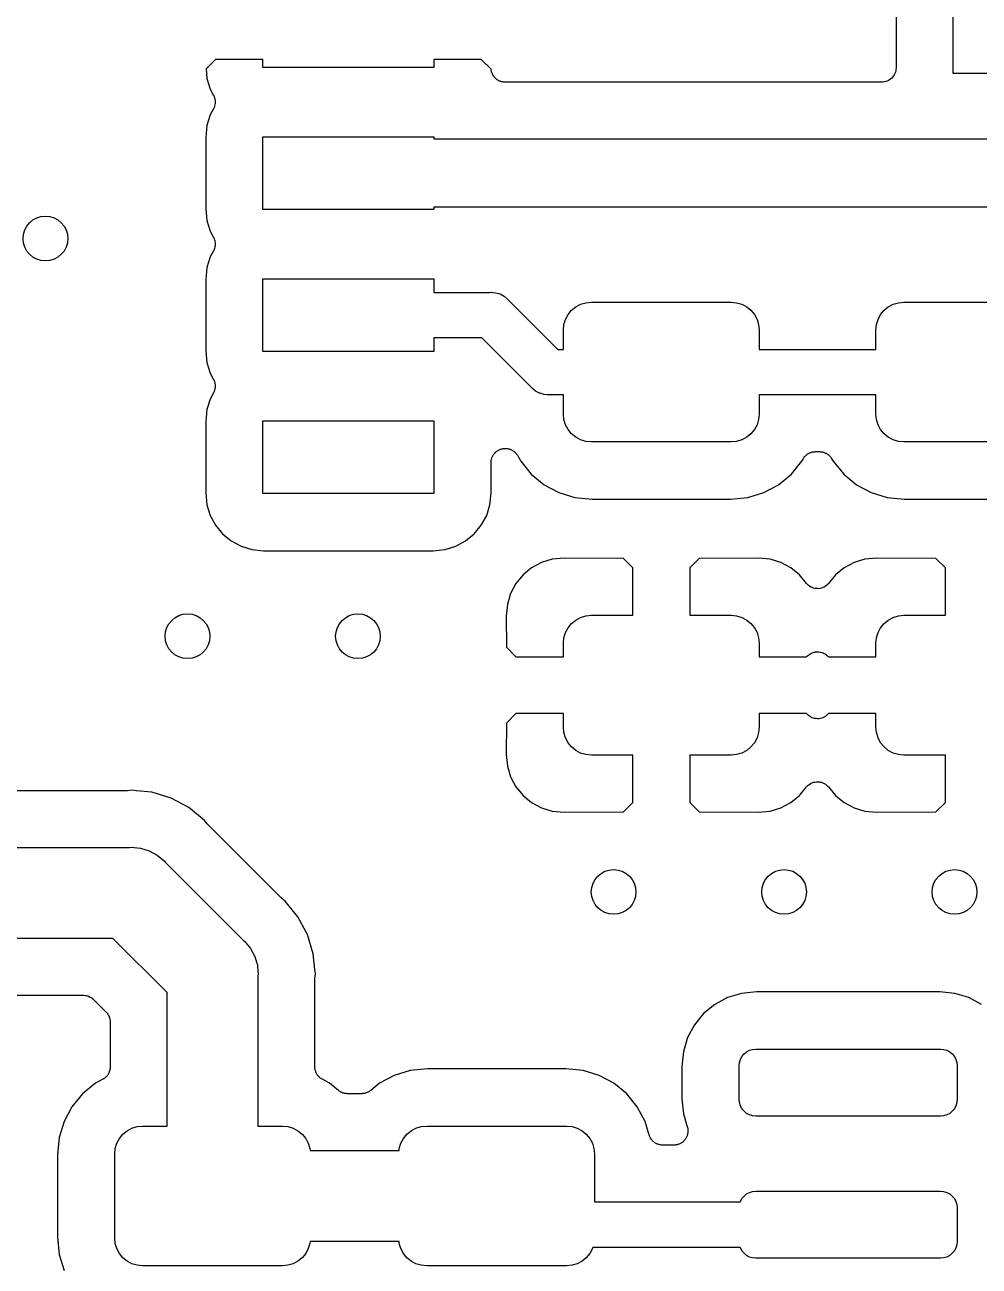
# Model space of a CAD drawing. Extents: x 105 to 193.4, y -145.7 to -72.2.
# Drawn here: x 179.96 to 188.49, y -130.38 to -119.28 of the extents above; entities that cross this region are included whole.
import ezdxf

# ---------------------------------------------------------------- set-up
doc = ezdxf.new("R2010")
doc.units = 0
doc.layers.add('BLACK', color=7, linetype='CONTINUOUS')

msp = doc.modelspace()

# ---------------------------------------------------------------- linework, layer by layer
at = {"layer": 'BLACK', "linetype": 'CONTINUOUS'}
for p, q in [((188.256, -119.714), (188.256, -118.914)), ((187.745, -119.202), (187.745, -119.663)), ((181.661, -119.587), (181.576, -119.672)), ((182.085, -119.587), (181.661, -119.587)), ((182.085, -119.658), (182.085, -119.587)), ((184.037, -119.587), (183.613, -119.587)), ((183.613, -119.587), (183.613, -119.658)), ((184.124, -119.675), (184.037, -119.587)), ((181.576, -119.672), (181.584, -119.758)), ((183.613, -119.658), (182.085, -119.658)), ((184.124, -119.676), (184.124, -119.675)), ((184.125, -119.681), (184.124, -119.676)), ((184.126, -119.687), (184.125, -119.681)), ((184.128, -119.693), (184.126, -119.687)), ((184.129, -119.7), (184.128, -119.693)), ((184.131, -119.705), (184.129, -119.7)), ((184.133, -119.711), (184.131, -119.705)), ((184.136, -119.717), (184.133, -119.711)), ((184.138, -119.723), (184.136, -119.717)), ((184.142, -119.728), (184.138, -119.723)), ((184.144, -119.733), (184.142, -119.728)), ((184.148, -119.738), (184.144, -119.733)), ((184.152, -119.743), (184.148, -119.738)), ((184.156, -119.748), (184.152, -119.743)), ((184.16, -119.752), (184.156, -119.748)), ((184.165, -119.756), (184.16, -119.752)), ((187.715, -119.744), (187.707, -119.753)), ((187.723, -119.735), (187.715, -119.744)), ((187.729, -119.724), (187.723, -119.734)), ((187.723, -119.734), (187.723, -119.735)), ((187.723, -119.735), (187.723, -119.735)), ((187.735, -119.713), (187.729, -119.724)), ((187.739, -119.701), (187.735, -119.712)), ((187.735, -119.712), (187.735, -119.713)), ((187.735, -119.713), (187.735, -119.713)), ((187.742, -119.69), (187.739, -119.701)), ((187.744, -119.677), (187.742, -119.689)), ((187.742, -119.689), (187.742, -119.689)), ((187.742, -119.689), (187.742, -119.69)), ((187.745, -119.665), (187.744, -119.677)), ((187.745, -119.663), (187.745, -119.664)), ((187.745, -119.664), (187.745, -119.664)), ((187.745, -119.664), (187.745, -119.664)), ((187.745, -119.664), (187.745, -119.665)), ((189.156, -119.714), (188.256, -119.714)), ((181.584, -119.758), (181.613, -119.853)), ((181.613, -119.853), (181.643, -119.908)), ((184.17, -119.761), (184.165, -119.756)), ((184.174, -119.764), (184.17, -119.761)), ((184.179, -119.768), (184.174, -119.764)), ((184.185, -119.771), (184.179, -119.768)), ((184.19, -119.775), (184.185, -119.771)), ((184.195, -119.777), (184.19, -119.775)), ((184.201, -119.78), (184.195, -119.777)), ((184.207, -119.782), (184.201, -119.78)), ((184.213, -119.785), (184.207, -119.782)), ((184.219, -119.786), (184.213, -119.785)), ((184.224, -119.787), (184.219, -119.786)), ((184.231, -119.788), (184.224, -119.787)), ((184.237, -119.789), (184.231, -119.788)), ((184.243, -119.79), (184.237, -119.789)), ((184.249, -119.79), (184.243, -119.79)), ((184.251, -119.79), (184.249, -119.79)), ((187.618, -119.79), (184.251, -119.79)), ((187.63, -119.789), (187.618, -119.79)), ((187.642, -119.788), (187.63, -119.789)), ((187.643, -119.788), (187.642, -119.788)), ((187.642, -119.788), (187.642, -119.788)), ((187.654, -119.784), (187.643, -119.788)), ((187.666, -119.781), (187.654, -119.784)), ((187.677, -119.775), (187.666, -119.781)), ((187.666, -119.781), (187.666, -119.781)), ((187.666, -119.781), (187.666, -119.781)), ((187.687, -119.769), (187.677, -119.775)), ((187.688, -119.769), (187.687, -119.769)), ((187.698, -119.761), (187.688, -119.769)), ((187.688, -119.769), (187.688, -119.769)), ((187.707, -119.754), (187.698, -119.761)), ((187.707, -119.753), (187.707, -119.754)), ((187.707, -119.754), (187.707, -119.754)), ((181.643, -119.908), (181.643, -119.909)), ((181.643, -119.909), (181.643, -119.909)), ((181.643, -119.909), (181.643, -119.909)), ((181.643, -119.909), (181.644, -119.91)), ((181.644, -119.91), (181.648, -119.921)), ((181.648, -119.921), (181.652, -119.932)), ((181.652, -119.932), (181.652, -119.932)), ((181.652, -119.932), (181.653, -119.933)), ((181.653, -119.933), (181.655, -119.944)), ((181.655, -119.944), (181.657, -119.956)), ((181.657, -119.956), (181.657, -119.956)), ((181.657, -119.956), (181.657, -119.957)), ((181.657, -119.957), (181.657, -119.969)), ((181.657, -119.969), (181.657, -119.981)), ((181.613, -120.083), (181.584, -120.178)), ((181.643, -120.028), (181.613, -120.083)), ((181.647, -120.017), (181.643, -120.028)), ((181.652, -120.006), (181.647, -120.017)), ((181.654, -119.993), (181.652, -120.005)), ((181.652, -120.005), (181.652, -120.006)), ((181.652, -120.006), (181.652, -120.006)), ((181.657, -119.982), (181.654, -119.993)), ((181.657, -119.981), (181.657, -119.981)), ((181.657, -119.981), (181.657, -119.982)), ((181.584, -120.178), (181.574, -120.284)), ((181.574, -120.284), (181.574, -120.922)), ((182.085, -120.928), (182.085, -120.278)), ((182.085, -120.278), (183.613, -120.278)), ((183.613, -120.278), (183.613, -120.298)), ((183.613, -120.298), (189.489, -120.298)), ((181.574, -120.922), (181.584, -121.028)), ((183.613, -120.928), (182.085, -120.928)), ((189.6, -120.908), (183.613, -120.908)), ((183.613, -120.908), (183.613, -120.928)), ((181.584, -121.028), (181.613, -121.123)), ((181.613, -121.123), (181.643, -121.178)), ((181.643, -121.178), (181.643, -121.179)), ((181.643, -121.179), (181.643, -121.179)), ((181.643, -121.179), (181.643, -121.179)), ((181.643, -121.179), (181.644, -121.18)), ((181.644, -121.18), (181.648, -121.191)), ((181.648, -121.191), (181.652, -121.202)), ((181.643, -121.298), (181.613, -121.353)), ((181.647, -121.287), (181.643, -121.298)), ((181.652, -121.276), (181.647, -121.287)), ((181.652, -121.202), (181.652, -121.202)), ((181.652, -121.202), (181.653, -121.203)), ((181.654, -121.263), (181.652, -121.275)), ((181.652, -121.275), (181.652, -121.276)), ((181.652, -121.276), (181.652, -121.276)), ((181.653, -121.203), (181.655, -121.214)), ((181.657, -121.252), (181.654, -121.263)), ((181.655, -121.214), (181.657, -121.226)), ((181.657, -121.226), (181.657, -121.226)), ((181.657, -121.226), (181.657, -121.227)), ((181.657, -121.227), (181.657, -121.239)), ((181.657, -121.239), (181.657, -121.251)), ((181.657, -121.251), (181.657, -121.251)), ((181.657, -121.251), (181.657, -121.252)), ((181.613, -121.353), (181.584, -121.448)), ((181.584, -121.448), (181.574, -121.554)), ((181.574, -121.554), (181.574, -122.192)), ((182.085, -122.198), (182.085, -121.548)), ((182.085, -121.548), (183.613, -121.548)), ((183.613, -121.548), (183.613, -121.67)), ((183.613, -121.67), (184.117, -121.67)), ((184.117, -121.67), (184.127, -121.669)), ((184.127, -121.669), (184.137, -121.67)), ((184.137, -121.67), (184.137, -121.67)), ((184.137, -121.67), (184.167, -121.673)), ((184.167, -121.673), (184.205, -121.684)), ((184.205, -121.684), (184.24, -121.703)), ((184.24, -121.703), (184.271, -121.729)), ((184.271, -121.729), (184.278, -121.736)), ((184.278, -121.736), (184.72, -122.179)), ((184.813, -121.868), (184.844, -121.83)), ((184.844, -121.83), (184.882, -121.799)), ((184.882, -121.799), (184.925, -121.776)), ((184.925, -121.776), (184.972, -121.762)), ((184.972, -121.762), (185.021, -121.757)), ((185.021, -121.757), (186.271, -121.757)), ((186.271, -121.757), (186.32, -121.762)), ((186.32, -121.762), (186.367, -121.776)), ((186.367, -121.776), (186.41, -121.799)), ((186.41, -121.799), (186.448, -121.83)), ((186.448, -121.83), (186.479, -121.868)), ((187.607, -121.868), (187.638, -121.83)), ((187.638, -121.83), (187.676, -121.799)), ((187.676, -121.799), (187.719, -121.776)), ((187.719, -121.776), (187.766, -121.762)), ((187.766, -121.762), (187.815, -121.757)), ((187.815, -121.757), (189.065, -121.757)), ((184.771, -122.007), (184.776, -121.958)), ((184.776, -121.958), (184.79, -121.911)), ((184.79, -121.911), (184.813, -121.868)), ((186.479, -121.868), (186.502, -121.911)), ((186.502, -121.911), (186.516, -121.958)), ((186.516, -121.958), (186.521, -122.007)), ((187.565, -122.007), (187.57, -121.958)), ((187.57, -121.958), (187.584, -121.911)), ((187.584, -121.911), (187.607, -121.868)), ((184.043, -122.076), (183.613, -122.076)), ((183.613, -122.076), (183.613, -122.198)), ((184.485, -122.519), (184.043, -122.076)), ((184.771, -122.179), (184.771, -122.007)), ((186.521, -122.007), (186.521, -122.179)), ((187.565, -122.179), (187.565, -122.007)), ((181.574, -122.192), (181.584, -122.298)), ((184.72, -122.179), (184.771, -122.179)), ((186.521, -122.179), (187.565, -122.179)), ((181.584, -122.298), (181.613, -122.393)), ((183.613, -122.198), (182.085, -122.198)), ((181.613, -122.393), (181.643, -122.448)), ((181.643, -122.448), (181.643, -122.449)), ((181.643, -122.449), (181.643, -122.449)), ((181.643, -122.449), (181.643, -122.449)), ((181.643, -122.449), (181.644, -122.45)), ((181.644, -122.45), (181.648, -122.461)), ((181.648, -122.461), (181.652, -122.472)), ((181.652, -122.472), (181.652, -122.472)), ((181.652, -122.472), (181.653, -122.473)), ((181.653, -122.473), (181.655, -122.484)), ((181.657, -122.522), (181.654, -122.533)), ((181.655, -122.484), (181.657, -122.496)), ((181.657, -122.496), (181.657, -122.496)), ((181.657, -122.496), (181.657, -122.497)), ((181.657, -122.497), (181.657, -122.509)), ((181.657, -122.509), (181.657, -122.521)), ((181.657, -122.521), (181.657, -122.521)), ((181.657, -122.521), (181.657, -122.522)), ((184.492, -122.526), (184.485, -122.519)), ((184.499, -122.533), (184.492, -122.526)), ((181.613, -122.623), (181.584, -122.718)), ((181.643, -122.568), (181.613, -122.623)), ((181.647, -122.557), (181.643, -122.568)), ((181.652, -122.546), (181.647, -122.557)), ((181.654, -122.533), (181.652, -122.545)), ((181.652, -122.545), (181.652, -122.546)), ((181.652, -122.546), (181.652, -122.546)), ((184.523, -122.552), (184.499, -122.533)), ((184.558, -122.571), (184.523, -122.552)), ((184.563, -122.572), (184.558, -122.571)), ((184.596, -122.582), (184.563, -122.572)), ((184.626, -122.585), (184.596, -122.582)), ((184.636, -122.586), (184.626, -122.585)), ((184.626, -122.585), (184.626, -122.585)), ((184.646, -122.585), (184.636, -122.586)), ((184.771, -122.585), (184.646, -122.585)), ((184.771, -122.757), (184.771, -122.585)), ((187.565, -122.585), (186.521, -122.585)), ((186.521, -122.585), (186.521, -122.757)), ((187.565, -122.757), (187.565, -122.585)), ((181.584, -122.718), (181.574, -122.824)), ((181.574, -122.824), (181.574, -123.462)), ((182.085, -123.468), (182.085, -122.818)), ((182.085, -122.818), (183.613, -122.818)), ((183.613, -122.818), (183.613, -123.468)), ((184.776, -122.806), (184.771, -122.757)), ((184.79, -122.853), (184.776, -122.806)), ((184.813, -122.896), (184.79, -122.853)), ((186.502, -122.853), (186.479, -122.896)), ((186.516, -122.806), (186.502, -122.853)), ((186.521, -122.757), (186.516, -122.806)), ((187.57, -122.806), (187.565, -122.757)), ((187.584, -122.853), (187.57, -122.806)), ((187.607, -122.896), (187.584, -122.853)), ((184.844, -122.934), (184.813, -122.896)), ((184.882, -122.965), (184.844, -122.934)), ((184.925, -122.988), (184.882, -122.965)), ((186.41, -122.965), (186.367, -122.988)), ((186.448, -122.934), (186.41, -122.965)), ((186.479, -122.896), (186.448, -122.934)), ((187.638, -122.934), (187.607, -122.896)), ((187.676, -122.965), (187.638, -122.934)), ((187.719, -122.988), (187.676, -122.965)), ((184.182, -123.085), (184.187, -123.082)), ((184.187, -123.082), (184.192, -123.079)), ((184.192, -123.079), (184.198, -123.077)), ((184.198, -123.077), (184.203, -123.074)), ((184.203, -123.074), (184.209, -123.072)), ((184.209, -123.072), (184.215, -123.07)), ((184.215, -123.07), (184.221, -123.068)), ((184.221, -123.068), (184.227, -123.067)), ((184.227, -123.067), (184.233, -123.066)), ((184.233, -123.066), (184.239, -123.065)), ((184.239, -123.065), (184.246, -123.065)), ((184.246, -123.065), (184.252, -123.064)), ((184.252, -123.064), (184.258, -123.065)), ((184.258, -123.065), (184.264, -123.065)), ((184.264, -123.065), (184.27, -123.066)), ((184.27, -123.066), (184.277, -123.067)), ((184.277, -123.067), (184.282, -123.069)), ((184.282, -123.069), (184.288, -123.07)), ((184.288, -123.07), (184.294, -123.072)), ((184.294, -123.072), (184.3, -123.074)), ((184.3, -123.074), (184.306, -123.077)), ((184.306, -123.077), (184.311, -123.08)), ((184.311, -123.08), (184.317, -123.083)), ((184.972, -123.002), (184.925, -122.988)), ((185.021, -123.007), (184.972, -123.002)), ((186.271, -123.007), (185.021, -123.007)), ((186.32, -123.002), (186.271, -123.007)), ((186.367, -122.988), (186.32, -123.002)), ((187.766, -123.002), (187.719, -122.988)), ((187.815, -123.007), (187.766, -123.002)), ((189.065, -123.007), (187.815, -123.007)), ((184.124, -123.19), (184.125, -123.184)), ((184.124, -123.191), (184.124, -123.19)), ((184.124, -123.462), (184.124, -123.191)), ((184.125, -123.178), (184.126, -123.171)), ((184.125, -123.184), (184.125, -123.178)), ((184.126, -123.171), (184.127, -123.165)), ((184.127, -123.165), (184.129, -123.159)), ((184.129, -123.159), (184.13, -123.153)), ((184.13, -123.153), (184.132, -123.147)), ((184.132, -123.147), (184.134, -123.141)), ((184.134, -123.141), (184.137, -123.136)), ((184.137, -123.136), (184.14, -123.13)), ((184.14, -123.13), (184.143, -123.125)), ((184.143, -123.125), (184.146, -123.12)), ((184.146, -123.12), (184.15, -123.115)), ((184.15, -123.115), (184.154, -123.11)), ((184.154, -123.11), (184.158, -123.106)), ((184.158, -123.106), (184.162, -123.101)), ((184.162, -123.101), (184.167, -123.097)), ((184.167, -123.097), (184.171, -123.093)), ((184.171, -123.093), (184.177, -123.089)), ((184.177, -123.089), (184.182, -123.085)), ((184.317, -123.083), (184.322, -123.086)), ((184.322, -123.086), (184.327, -123.09)), ((184.327, -123.09), (184.332, -123.093)), ((184.332, -123.093), (184.336, -123.098)), ((184.336, -123.098), (184.341, -123.102)), ((184.341, -123.102), (184.345, -123.107)), ((184.345, -123.107), (184.349, -123.111)), ((184.349, -123.111), (184.353, -123.116)), ((184.353, -123.116), (184.357, -123.121)), ((184.357, -123.121), (184.36, -123.126)), ((184.36, -123.126), (184.363, -123.132)), ((184.363, -123.132), (184.389, -123.179)), ((184.389, -123.179), (184.483, -123.295)), ((186.809, -123.295), (186.903, -123.179)), ((186.903, -123.179), (186.914, -123.16)), ((186.914, -123.159), (186.918, -123.154)), ((186.914, -123.16), (186.914, -123.159)), ((186.918, -123.154), (186.92, -123.149)), ((186.92, -123.149), (186.925, -123.144)), ((186.925, -123.144), (186.928, -123.138)), ((186.928, -123.138), (186.932, -123.134)), ((186.932, -123.134), (186.936, -123.13)), ((186.936, -123.13), (186.941, -123.126)), ((186.941, -123.126), (186.946, -123.121)), ((186.946, -123.121), (186.951, -123.118)), ((186.951, -123.118), (186.955, -123.114)), ((186.955, -123.114), (186.961, -123.111)), ((186.961, -123.111), (186.967, -123.108)), ((186.967, -123.108), (186.972, -123.105)), ((186.972, -123.105), (186.977, -123.103)), ((186.977, -123.103), (186.984, -123.101)), ((186.984, -123.101), (186.99, -123.098)), ((186.99, -123.098), (186.995, -123.097)), ((186.995, -123.097), (187.001, -123.096)), ((187.001, -123.096), (187.008, -123.095)), ((187.008, -123.095), (187.014, -123.094)), ((187.014, -123.094), (187.02, -123.094)), ((187.02, -123.094), (187.026, -123.093)), ((187.026, -123.093), (187.06, -123.093)), ((187.06, -123.093), (187.062, -123.093)), ((187.062, -123.093), (187.068, -123.094)), ((187.068, -123.094), (187.073, -123.094)), ((187.073, -123.094), (187.08, -123.095)), ((187.08, -123.095), (187.087, -123.096)), ((187.087, -123.096), (187.092, -123.098)), ((187.092, -123.098), (187.098, -123.099)), ((187.098, -123.099), (187.104, -123.101)), ((187.104, -123.101), (187.11, -123.103)), ((187.11, -123.103), (187.115, -123.106)), ((187.115, -123.106), (187.121, -123.108)), ((187.121, -123.108), (187.126, -123.112)), ((187.126, -123.112), (187.132, -123.115)), ((187.132, -123.115), (187.137, -123.119)), ((187.137, -123.119), (187.141, -123.122)), ((187.141, -123.122), (187.146, -123.127)), ((187.146, -123.127), (187.151, -123.131)), ((187.151, -123.131), (187.155, -123.136)), ((187.155, -123.136), (187.159, -123.14)), ((187.159, -123.14), (187.162, -123.145)), ((187.162, -123.145), (187.167, -123.151)), ((187.167, -123.151), (187.169, -123.156)), ((187.169, -123.156), (187.172, -123.16)), ((187.172, -123.16), (187.183, -123.179)), ((187.183, -123.179), (187.277, -123.295)), ((184.483, -123.295), (184.599, -123.389)), ((186.693, -123.389), (186.809, -123.295)), ((187.277, -123.295), (187.393, -123.389)), ((184.599, -123.389), (184.73, -123.46)), ((186.562, -123.46), (186.693, -123.389)), ((187.393, -123.389), (187.524, -123.46)), ((181.574, -123.462), (181.584, -123.568)), ((183.613, -123.468), (182.085, -123.468)), ((184.114, -123.568), (184.124, -123.462)), ((184.73, -123.46), (184.873, -123.503)), ((184.873, -123.503), (185.027, -123.518)), ((185.027, -123.518), (186.265, -123.518)), ((186.265, -123.518), (186.419, -123.503)), ((186.419, -123.503), (186.562, -123.46)), ((187.524, -123.46), (187.667, -123.503)), ((187.667, -123.503), (187.821, -123.518)), ((187.821, -123.518), (189.059, -123.518)), ((181.584, -123.568), (181.613, -123.663)), ((184.085, -123.663), (184.114, -123.568)), ((181.613, -123.663), (181.661, -123.752)), ((184.037, -123.752), (184.085, -123.663)), ((181.661, -123.752), (181.724, -123.829)), ((181.724, -123.829), (181.801, -123.892)), ((183.897, -123.892), (183.974, -123.829)), ((183.974, -123.829), (184.037, -123.752)), ((181.801, -123.892), (181.89, -123.94)), ((181.89, -123.94), (181.985, -123.969)), ((181.985, -123.969), (182.091, -123.979)), ((183.607, -123.979), (183.713, -123.969)), ((183.713, -123.969), (183.808, -123.94)), ((183.808, -123.94), (183.897, -123.892)), ((182.091, -123.979), (183.607, -123.979)), ((184.671, -124.056), (184.576, -124.085)), ((184.777, -124.046), (184.671, -124.056)), ((185.307, -124.049), (184.777, -124.046)), ((185.392, -124.133), (185.307, -124.049)), ((185.985, -124.049), (185.9, -124.133)), ((186.515, -124.046), (185.985, -124.049)), ((186.621, -124.056), (186.515, -124.046)), ((186.716, -124.085), (186.621, -124.056)), ((187.465, -124.056), (187.37, -124.085)), ((187.571, -124.046), (187.465, -124.056)), ((188.101, -124.049), (187.571, -124.046)), ((188.186, -124.133), (188.101, -124.049)), ((184.487, -124.133), (184.41, -124.196)), ((184.576, -124.085), (184.487, -124.133)), ((185.392, -124.557), (185.392, -124.133)), ((185.9, -124.133), (185.9, -124.557)), ((186.805, -124.133), (186.716, -124.085)), ((186.882, -124.196), (186.805, -124.133)), ((187.281, -124.133), (187.204, -124.196)), ((187.37, -124.085), (187.281, -124.133)), ((188.186, -124.557), (188.186, -124.133)), ((184.347, -124.273), (184.299, -124.362)), ((184.41, -124.196), (184.347, -124.273)), ((186.945, -124.273), (186.882, -124.196)), ((186.953, -124.281), (186.945, -124.273)), ((186.962, -124.29), (186.953, -124.281)), ((186.972, -124.297), (186.962, -124.29)), ((186.962, -124.29), (186.962, -124.29)), ((186.962, -124.29), (186.962, -124.29)), ((186.982, -124.304), (186.972, -124.297)), ((187.112, -124.298), (187.102, -124.304)), ((187.122, -124.291), (187.112, -124.298)), ((187.123, -124.291), (187.122, -124.291)), ((187.131, -124.282), (187.123, -124.291)), ((187.123, -124.291), (187.123, -124.291)), ((187.14, -124.274), (187.131, -124.282)), ((187.141, -124.273), (187.14, -124.274)), ((187.204, -124.196), (187.141, -124.273)), ((187.141, -124.273), (187.141, -124.273)), ((187.141, -124.273), (187.141, -124.273)), ((187.141, -124.273), (187.141, -124.273)), ((184.299, -124.362), (184.27, -124.457)), ((186.983, -124.304), (186.982, -124.304)), ((186.994, -124.309), (186.983, -124.304)), ((186.983, -124.304), (186.983, -124.304)), ((187.005, -124.313), (186.994, -124.309)), ((187.006, -124.314), (187.005, -124.313)), ((187.005, -124.313), (187.005, -124.313)), ((187.018, -124.316), (187.006, -124.314)), ((187.029, -124.318), (187.018, -124.316)), ((187.03, -124.318), (187.029, -124.318)), ((187.042, -124.318), (187.03, -124.318)), ((187.03, -124.318), (187.03, -124.318)), ((187.054, -124.319), (187.042, -124.318)), ((187.055, -124.319), (187.054, -124.319)), ((187.067, -124.316), (187.055, -124.319)), ((187.055, -124.319), (187.055, -124.319)), ((187.078, -124.314), (187.067, -124.316)), ((187.079, -124.314), (187.078, -124.314)), ((187.09, -124.309), (187.079, -124.314)), ((187.079, -124.314), (187.079, -124.314)), ((187.101, -124.305), (187.09, -124.309)), ((187.102, -124.305), (187.101, -124.305)), ((187.102, -124.304), (187.102, -124.305)), ((184.27, -124.457), (184.26, -124.563)), ((184.26, -124.563), (184.263, -124.843)), ((184.813, -124.668), (184.844, -124.63)), ((184.844, -124.63), (184.882, -124.599)), ((184.882, -124.599), (184.925, -124.576)), ((184.925, -124.576), (184.972, -124.562)), ((184.972, -124.562), (185.021, -124.557)), ((185.021, -124.557), (185.392, -124.557)), ((185.9, -124.557), (186.271, -124.557)), ((186.271, -124.557), (186.32, -124.562)), ((186.32, -124.562), (186.367, -124.576)), ((186.367, -124.576), (186.41, -124.599)), ((186.41, -124.599), (186.448, -124.63)), ((186.448, -124.63), (186.479, -124.668)), ((187.607, -124.668), (187.638, -124.63)), ((187.638, -124.63), (187.676, -124.599)), ((187.676, -124.599), (187.719, -124.576)), ((187.719, -124.576), (187.766, -124.562)), ((187.766, -124.562), (187.815, -124.557)), ((187.815, -124.557), (188.186, -124.557)), ((184.776, -124.758), (184.79, -124.711)), ((184.79, -124.711), (184.813, -124.668)), ((186.479, -124.668), (186.502, -124.711)), ((186.502, -124.711), (186.516, -124.758)), ((187.57, -124.758), (187.584, -124.711)), ((187.584, -124.711), (187.607, -124.668)), ((184.263, -124.843), (184.347, -124.928)), ((184.771, -124.807), (184.776, -124.758)), ((184.771, -124.928), (184.771, -124.807)), ((186.516, -124.758), (186.521, -124.807)), ((186.521, -124.807), (186.521, -124.928)), ((187.565, -124.807), (187.57, -124.758)), ((187.565, -124.928), (187.565, -124.807)), ((184.347, -124.928), (184.771, -124.928)), ((186.521, -124.928), (186.945, -124.928)), ((186.945, -124.928), (186.953, -124.919)), ((186.953, -124.919), (186.954, -124.919)), ((186.954, -124.918), (186.964, -124.911)), ((186.954, -124.919), (186.954, -124.918)), ((186.954, -124.919), (186.954, -124.919)), ((186.954, -124.919), (186.954, -124.919)), ((186.964, -124.911), (186.973, -124.903)), ((186.973, -124.903), (186.973, -124.903)), ((186.973, -124.903), (186.974, -124.903)), ((186.974, -124.903), (186.984, -124.897)), ((186.984, -124.897), (186.995, -124.892)), ((186.995, -124.892), (186.996, -124.891)), ((186.995, -124.892), (186.995, -124.892)), ((186.996, -124.891), (187.007, -124.888)), ((187.007, -124.888), (187.019, -124.885)), ((187.019, -124.885), (187.02, -124.884)), ((187.019, -124.885), (187.019, -124.885)), ((187.02, -124.884), (187.032, -124.883)), ((187.032, -124.883), (187.043, -124.882)), ((187.043, -124.882), (187.044, -124.882)), ((187.044, -124.882), (187.044, -124.882)), ((187.044, -124.882), (187.056, -124.884)), ((187.056, -124.884), (187.068, -124.885)), ((187.068, -124.885), (187.069, -124.885)), ((187.069, -124.885), (187.069, -124.885)), ((187.069, -124.885), (187.08, -124.889)), ((187.08, -124.889), (187.092, -124.892)), ((187.092, -124.892), (187.092, -124.892)), ((187.092, -124.892), (187.093, -124.892)), ((187.093, -124.892), (187.103, -124.898)), ((187.103, -124.898), (187.114, -124.904)), ((187.114, -124.904), (187.114, -124.904)), ((187.114, -124.904), (187.114, -124.904)), ((187.114, -124.904), (187.123, -124.912)), ((187.123, -124.912), (187.133, -124.919)), ((187.133, -124.919), (187.141, -124.928)), ((187.141, -124.928), (187.565, -124.928)), ((184.263, -125.521), (184.26, -125.801)), ((184.347, -125.436), (184.263, -125.521)), ((184.771, -125.436), (184.347, -125.436)), ((184.771, -125.557), (184.771, -125.436)), ((186.945, -125.436), (186.521, -125.436)), ((186.521, -125.436), (186.521, -125.557)), ((186.953, -125.445), (186.945, -125.436)), ((186.962, -125.452), (186.953, -125.445)), ((186.972, -125.46), (186.962, -125.452)), ((186.983, -125.466), (186.972, -125.46)), ((186.972, -125.46), (186.972, -125.46)), ((186.972, -125.46), (186.972, -125.46)), ((186.993, -125.472), (186.983, -125.466)), ((186.994, -125.472), (186.993, -125.472)), ((187.006, -125.475), (186.994, -125.472)), ((186.994, -125.472), (186.994, -125.472)), ((187.017, -125.479), (187.006, -125.475)), ((187.018, -125.479), (187.017, -125.479)), ((187.017, -125.479), (187.017, -125.479)), ((187.03, -125.48), (187.018, -125.479)), ((187.042, -125.482), (187.03, -125.48)), ((187.043, -125.482), (187.042, -125.482)), ((187.042, -125.482), (187.042, -125.482)), ((187.054, -125.481), (187.043, -125.482)), ((187.066, -125.48), (187.054, -125.481)), ((187.067, -125.479), (187.066, -125.48)), ((187.079, -125.476), (187.067, -125.479)), ((187.067, -125.479), (187.067, -125.479)), ((187.09, -125.473), (187.079, -125.476)), ((187.091, -125.472), (187.09, -125.473)), ((187.102, -125.467), (187.091, -125.472)), ((187.091, -125.472), (187.091, -125.472)), ((187.112, -125.461), (187.102, -125.467)), ((187.113, -125.461), (187.112, -125.461)), ((187.122, -125.453), (187.113, -125.461)), ((187.113, -125.461), (187.113, -125.461)), ((187.132, -125.446), (187.122, -125.453)), ((187.133, -125.445), (187.132, -125.445)), ((187.132, -125.445), (187.132, -125.445)), ((187.132, -125.445), (187.132, -125.445)), ((187.132, -125.445), (187.132, -125.446)), ((187.141, -125.436), (187.133, -125.445)), ((187.565, -125.436), (187.141, -125.436)), ((187.565, -125.557), (187.565, -125.436)), ((184.776, -125.606), (184.771, -125.557)), ((184.79, -125.653), (184.776, -125.606)), ((186.516, -125.606), (186.502, -125.653)), ((186.521, -125.557), (186.516, -125.606)), ((187.57, -125.606), (187.565, -125.557)), ((187.584, -125.653), (187.57, -125.606)), ((184.813, -125.696), (184.79, -125.653)), ((184.844, -125.734), (184.813, -125.696)), ((184.882, -125.765), (184.844, -125.734)), ((186.448, -125.734), (186.41, -125.765)), ((186.479, -125.696), (186.448, -125.734)), ((186.502, -125.653), (186.479, -125.696)), ((187.607, -125.696), (187.584, -125.653)), ((187.638, -125.734), (187.607, -125.696)), ((187.676, -125.765), (187.638, -125.734)), ((184.26, -125.801), (184.27, -125.907)), ((184.925, -125.788), (184.882, -125.765)), ((184.972, -125.802), (184.925, -125.788)), ((185.021, -125.807), (184.972, -125.802)), ((185.392, -125.807), (185.021, -125.807)), ((185.392, -126.231), (185.392, -125.807)), ((186.271, -125.807), (185.9, -125.807)), ((185.9, -125.807), (185.9, -126.231)), ((186.32, -125.802), (186.271, -125.807)), ((186.367, -125.788), (186.32, -125.802)), ((186.41, -125.765), (186.367, -125.788)), ((187.719, -125.788), (187.676, -125.765)), ((187.766, -125.802), (187.719, -125.788)), ((187.815, -125.807), (187.766, -125.802)), ((188.186, -125.807), (187.815, -125.807)), ((188.186, -126.231), (188.186, -125.807)), ((184.27, -125.907), (184.299, -126.002)), ((184.299, -126.002), (184.347, -126.091)), ((186.955, -126.082), (186.963, -126.073)), ((186.963, -126.073), (186.963, -126.073)), ((186.963, -126.073), (186.964, -126.073)), ((186.964, -126.073), (186.974, -126.066)), ((186.974, -126.066), (186.984, -126.06)), ((186.984, -126.06), (186.984, -126.059)), ((186.984, -126.059), (186.985, -126.059)), ((186.985, -126.059), (186.996, -126.055)), ((186.996, -126.055), (187.007, -126.05)), ((187.007, -126.05), (187.007, -126.05)), ((187.007, -126.05), (187.008, -126.05)), ((187.008, -126.05), (187.019, -126.048)), ((187.019, -126.048), (187.031, -126.045)), ((187.031, -126.045), (187.031, -126.045)), ((187.031, -126.045), (187.032, -126.045)), ((187.032, -126.045), (187.044, -126.046)), ((187.044, -126.046), (187.056, -126.046)), ((187.056, -126.046), (187.056, -126.046)), ((187.056, -126.046), (187.057, -126.046)), ((187.057, -126.046), (187.068, -126.048)), ((187.068, -126.048), (187.08, -126.05)), ((187.08, -126.05), (187.081, -126.051)), ((187.081, -126.051), (187.081, -126.051)), ((187.081, -126.051), (187.092, -126.055)), ((187.092, -126.055), (187.103, -126.06)), ((187.103, -126.06), (187.103, -126.06)), ((187.103, -126.06), (187.104, -126.06)), ((187.104, -126.06), (187.114, -126.067)), ((187.114, -126.067), (187.124, -126.074)), ((187.124, -126.074), (187.124, -126.074)), ((187.124, -126.074), (187.124, -126.074)), ((187.124, -126.074), (187.133, -126.083)), ((180.86, -126.125), (176.268, -126.125)), ((180.866, -126.125), (180.86, -126.125)), ((180.871, -126.125), (180.866, -126.125)), ((180.873, -126.125), (180.871, -126.125)), ((180.912, -126.121), (180.873, -126.125)), ((180.95, -126.125), (180.912, -126.121)), ((181.091, -126.138), (180.95, -126.125)), ((180.95, -126.125), (180.95, -126.125)), ((181.263, -126.191), (181.091, -126.138)), ((184.347, -126.091), (184.41, -126.168)), ((184.41, -126.168), (184.487, -126.231)), ((186.805, -126.231), (186.882, -126.168)), ((186.882, -126.168), (186.945, -126.091)), ((186.945, -126.091), (186.946, -126.09)), ((186.945, -126.091), (186.945, -126.091)), ((186.945, -126.091), (186.945, -126.091)), ((186.945, -126.091), (186.945, -126.091)), ((186.946, -126.09), (186.955, -126.082)), ((187.133, -126.083), (187.141, -126.091)), ((187.141, -126.091), (187.204, -126.168)), ((187.204, -126.168), (187.281, -126.231)), ((181.422, -126.276), (181.263, -126.191)), ((181.561, -126.39), (181.422, -126.276)), ((184.487, -126.231), (184.576, -126.279)), ((184.576, -126.279), (184.671, -126.308)), ((185.307, -126.315), (185.392, -126.231)), ((185.9, -126.231), (185.985, -126.315)), ((186.621, -126.308), (186.716, -126.279)), ((186.716, -126.279), (186.805, -126.231)), ((187.281, -126.231), (187.37, -126.279)), ((187.37, -126.279), (187.465, -126.308)), ((188.101, -126.315), (188.186, -126.231)), ((181.586, -126.42), (181.561, -126.39)), ((184.671, -126.308), (184.777, -126.318)), ((184.777, -126.318), (185.307, -126.315)), ((185.985, -126.315), (186.515, -126.318)), ((186.515, -126.318), (186.621, -126.308)), ((187.465, -126.308), (187.571, -126.318)), ((187.571, -126.318), (188.101, -126.315)), ((181.59, -126.424), (181.586, -126.42)), ((181.593, -126.428), (181.59, -126.424)), ((181.594, -126.429), (181.593, -126.428)), ((182.244, -127.079), (181.594, -126.429)), ((175.914, -126.633), (180.892, -126.633)), ((180.892, -126.633), (180.912, -126.631)), ((180.912, -126.631), (180.932, -126.633)), ((180.932, -126.633), (180.932, -126.633)), ((180.932, -126.633), (180.991, -126.639)), ((180.991, -126.639), (181.068, -126.662)), ((181.068, -126.662), (181.138, -126.7)), ((181.138, -126.7), (181.2, -126.751)), ((181.2, -126.751), (181.213, -126.766)), ((181.213, -126.766), (181.907, -127.461)), ((182.249, -127.083), (182.244, -127.079)), ((182.252, -127.086), (182.249, -127.083)), ((182.254, -127.088), (182.252, -127.086)), ((182.284, -127.112), (182.254, -127.088)), ((182.308, -127.142), (182.284, -127.112)), ((182.398, -127.252), (182.308, -127.142)), ((182.308, -127.142), (182.308, -127.142)), ((182.472, -127.391), (182.398, -127.252)), ((182.483, -127.41), (182.472, -127.391)), ((182.535, -127.583), (182.483, -127.41)), ((180.743, -127.446), (175.852, -127.446)), ((181.228, -127.93), (180.743, -127.446)), ((181.907, -127.461), (181.923, -127.473)), ((181.923, -127.473), (181.974, -127.535)), ((181.974, -127.535), (182.011, -127.606)), ((182.011, -127.606), (182.027, -127.658)), ((182.549, -127.723), (182.535, -127.583)), ((182.027, -127.658), (182.035, -127.682)), ((182.035, -127.682), (182.035, -127.688)), ((182.035, -127.688), (182.04, -127.742)), ((182.04, -127.742), (182.04, -127.742)), ((182.04, -127.742), (182.042, -127.762)), ((182.553, -127.762), (182.549, -127.723)), ((182.549, -127.723), (182.549, -127.723)), ((182.042, -127.762), (182.04, -127.782)), ((182.04, -127.782), (182.04, -129.123)), ((182.548, -127.811), (182.549, -127.806)), ((182.548, -127.813), (182.548, -127.811)), ((182.548, -128.593), (182.548, -127.813)), ((182.549, -127.801), (182.553, -127.762)), ((182.549, -127.806), (182.549, -127.801)), ((179.27, -127.954), (180.48, -127.954)), ((180.48, -127.954), (180.481, -127.954)), ((180.481, -127.954), (180.481, -127.954)), ((180.481, -127.954), (180.481, -127.954)), ((180.481, -127.954), (180.482, -127.954)), ((180.482, -127.954), (180.494, -127.955)), ((180.494, -127.955), (180.505, -127.957)), ((180.505, -127.957), (180.506, -127.957)), ((180.506, -127.957), (180.507, -127.957)), ((180.507, -127.957), (180.518, -127.96)), ((180.518, -127.96), (180.529, -127.964)), ((180.529, -127.964), (180.53, -127.964)), ((180.53, -127.964), (180.53, -127.964)), ((180.53, -127.964), (180.541, -127.97)), ((181.228, -129.123), (181.228, -127.93)), ((186.363, -127.937), (186.239, -127.975)), ((186.498, -127.924), (186.363, -127.937)), ((188.136, -127.924), (186.498, -127.924)), ((188.271, -127.937), (188.136, -127.924)), ((188.395, -127.975), (188.271, -127.937)), ((180.541, -127.97), (180.551, -127.975)), ((180.551, -127.975), (180.551, -127.976)), ((180.551, -127.976), (180.552, -127.976)), ((180.552, -127.976), (180.561, -127.984)), ((180.561, -127.984), (180.57, -127.991)), ((180.57, -127.991), (180.682, -128.104)), ((186.125, -128.036), (186.025, -128.118)), ((186.239, -127.975), (186.125, -128.036)), ((188.509, -128.036), (188.395, -127.975)), ((180.682, -128.104), (180.683, -128.104)), ((180.683, -128.104), (180.683, -128.104)), ((180.683, -128.104), (180.683, -128.104)), ((180.683, -128.104), (180.684, -128.105)), ((180.684, -128.105), (180.691, -128.114)), ((180.691, -128.114), (180.698, -128.123)), ((180.698, -128.123), (180.699, -128.124)), ((180.699, -128.124), (180.699, -128.124)), ((180.699, -128.124), (180.705, -128.135)), ((180.705, -128.135), (180.71, -128.145)), ((180.71, -128.145), (180.71, -128.146)), ((180.71, -128.146), (180.711, -128.146)), ((180.711, -128.146), (180.714, -128.157)), ((180.714, -128.157), (180.717, -128.169)), ((180.717, -128.169), (180.717, -128.169)), ((180.717, -128.169), (180.717, -128.17)), ((180.717, -128.17), (180.718, -128.182)), ((180.718, -128.182), (180.72, -128.193)), ((186.025, -128.118), (185.943, -128.218)), ((180.72, -128.193), (180.72, -128.593)), ((185.943, -128.218), (185.882, -128.332)), ((185.882, -128.332), (185.844, -128.456)), ((185.844, -128.456), (185.831, -128.591)), ((186.353, -128.528), (186.367, -128.502)), ((186.367, -128.502), (186.386, -128.479)), ((186.386, -128.479), (186.409, -128.46)), ((186.409, -128.46), (186.435, -128.446)), ((186.435, -128.446), (186.463, -128.438)), ((186.463, -128.438), (186.492, -128.435)), ((186.492, -128.435), (188.142, -128.435)), ((188.142, -128.435), (188.171, -128.438)), ((188.171, -128.438), (188.199, -128.446)), ((188.199, -128.446), (188.225, -128.46)), ((188.225, -128.46), (188.248, -128.479)), ((188.248, -128.479), (188.267, -128.502)), ((188.267, -128.502), (188.281, -128.528)), ((180.714, -128.631), (180.711, -128.637)), ((180.715, -128.625), (180.714, -128.631)), ((180.717, -128.62), (180.715, -128.625)), ((180.718, -128.613), (180.717, -128.62)), ((180.719, -128.606), (180.718, -128.613)), ((180.72, -128.595), (180.719, -128.601)), ((180.719, -128.601), (180.719, -128.606)), ((180.72, -128.593), (180.72, -128.595)), ((182.549, -128.599), (182.548, -128.593)), ((182.549, -128.605), (182.549, -128.599)), ((182.55, -128.611), (182.549, -128.605)), ((182.551, -128.618), (182.55, -128.611)), ((182.552, -128.624), (182.551, -128.618)), ((182.553, -128.629), (182.552, -128.624)), ((182.556, -128.635), (182.553, -128.629)), ((183.401, -128.627), (183.258, -128.67)), ((183.555, -128.612), (183.401, -128.627)), ((184.793, -128.612), (183.555, -128.612)), ((184.947, -128.627), (184.793, -128.612)), ((185.09, -128.67), (184.947, -128.627)), ((185.831, -128.591), (185.831, -128.879)), ((186.342, -128.585), (186.345, -128.556)), ((186.342, -128.885), (186.342, -128.585)), ((186.345, -128.556), (186.353, -128.528)), ((188.281, -128.528), (188.289, -128.556)), ((188.289, -128.556), (188.292, -128.585)), ((188.292, -128.585), (188.292, -128.885)), ((180.587, -128.741), (180.471, -128.835)), ((180.652, -128.705), (180.587, -128.741)), ((180.657, -128.702), (180.652, -128.705)), ((180.662, -128.7), (180.657, -128.702)), ((180.667, -128.695), (180.662, -128.7)), ((180.673, -128.692), (180.667, -128.695)), ((180.677, -128.688), (180.673, -128.692)), ((180.681, -128.684), (180.677, -128.688)), ((180.686, -128.679), (180.681, -128.684)), ((180.691, -128.674), (180.686, -128.679)), ((180.694, -128.67), (180.691, -128.674)), ((180.697, -128.665), (180.694, -128.67)), ((180.701, -128.659), (180.697, -128.665)), ((180.704, -128.654), (180.701, -128.659)), ((180.707, -128.648), (180.704, -128.654)), ((180.709, -128.643), (180.707, -128.648)), ((180.711, -128.637), (180.709, -128.643)), ((182.558, -128.642), (182.556, -128.635)), ((182.561, -128.647), (182.558, -128.642)), ((182.563, -128.652), (182.561, -128.647)), ((182.566, -128.658), (182.563, -128.652)), ((182.57, -128.664), (182.566, -128.658)), ((182.573, -128.668), (182.57, -128.664)), ((182.576, -128.673), (182.573, -128.668)), ((182.581, -128.678), (182.576, -128.673)), ((182.585, -128.683), (182.581, -128.678)), ((182.59, -128.687), (182.585, -128.683)), ((182.594, -128.691), (182.59, -128.687)), ((182.599, -128.694), (182.594, -128.691)), ((182.604, -128.699), (182.599, -128.694)), ((182.609, -128.701), (182.604, -128.699)), ((182.614, -128.705), (182.609, -128.701)), ((182.616, -128.705), (182.614, -128.705)), ((182.681, -128.741), (182.616, -128.705)), ((182.76, -128.805), (182.681, -128.741)), ((183.127, -128.741), (183.048, -128.805)), ((183.258, -128.67), (183.127, -128.741)), ((185.221, -128.741), (185.09, -128.67)), ((185.337, -128.835), (185.221, -128.741)), ((180.471, -128.835), (180.377, -128.951)), ((182.764, -128.808), (182.76, -128.805)), ((182.768, -128.811), (182.764, -128.808)), ((182.774, -128.815), (182.768, -128.811)), ((182.78, -128.819), (182.774, -128.815)), ((182.785, -128.821), (182.78, -128.819)), ((182.79, -128.823), (182.785, -128.821)), ((182.797, -128.825), (182.79, -128.823)), ((182.803, -128.828), (182.797, -128.825)), ((182.808, -128.829), (182.803, -128.828)), ((182.814, -128.831), (182.808, -128.829)), ((182.821, -128.832), (182.814, -128.831)), ((182.827, -128.833), (182.821, -128.832)), ((182.833, -128.833), (182.827, -128.833)), ((182.838, -128.834), (182.833, -128.833)), ((182.84, -128.834), (182.838, -128.834)), ((182.968, -128.834), (182.84, -128.834)), ((182.973, -128.833), (182.968, -128.834)), ((182.979, -128.833), (182.973, -128.833)), ((182.986, -128.832), (182.979, -128.833)), ((182.993, -128.831), (182.986, -128.832)), ((182.998, -128.83), (182.993, -128.831)), ((183.003, -128.829), (182.998, -128.83)), ((183.01, -128.826), (183.003, -128.829)), ((183.016, -128.824), (183.01, -128.826)), ((183.021, -128.821), (183.016, -128.824)), ((183.026, -128.819), (183.021, -128.821)), ((183.032, -128.816), (183.026, -128.819)), ((183.038, -128.812), (183.032, -128.816)), ((183.042, -128.809), (183.038, -128.812)), ((183.047, -128.806), (183.042, -128.809)), ((183.048, -128.805), (183.047, -128.806)), ((185.431, -128.951), (185.337, -128.835)), ((180.377, -128.951), (180.306, -129.082)), ((185.502, -129.082), (185.431, -128.951)), ((185.831, -128.879), (185.844, -129.014)), ((186.345, -128.914), (186.342, -128.885)), ((186.353, -128.942), (186.345, -128.914)), ((186.367, -128.968), (186.353, -128.942)), ((188.281, -128.942), (188.267, -128.968)), ((188.289, -128.914), (188.281, -128.942)), ((188.292, -128.885), (188.289, -128.914)), ((185.844, -129.014), (185.879, -129.13)), ((186.386, -128.991), (186.367, -128.968)), ((186.409, -129.01), (186.386, -128.991)), ((186.435, -129.024), (186.409, -129.01)), ((186.463, -129.032), (186.435, -129.024)), ((186.492, -129.035), (186.463, -129.032)), ((188.142, -129.035), (186.492, -129.035)), ((188.171, -129.032), (188.142, -129.035)), ((188.199, -129.024), (188.171, -129.032)), ((188.225, -129.01), (188.199, -129.024)), ((188.248, -128.991), (188.225, -129.01)), ((188.267, -128.968), (188.248, -128.991)), ((180.306, -129.082), (180.263, -129.225)), ((180.832, -129.196), (180.87, -129.165)), ((180.87, -129.165), (180.913, -129.142)), ((180.913, -129.142), (180.96, -129.128)), ((180.96, -129.128), (181.009, -129.123)), ((181.009, -129.123), (181.228, -129.123)), ((182.04, -129.123), (182.259, -129.123)), ((182.259, -129.123), (182.308, -129.128)), ((182.308, -129.128), (182.355, -129.142)), ((182.355, -129.142), (182.398, -129.165)), ((182.398, -129.165), (182.436, -129.196)), ((183.372, -129.196), (183.41, -129.165)), ((183.41, -129.165), (183.453, -129.142)), ((183.453, -129.142), (183.5, -129.128)), ((183.5, -129.128), (183.549, -129.123)), ((183.549, -129.123), (184.799, -129.123)), ((184.799, -129.123), (184.848, -129.128)), ((184.848, -129.128), (184.895, -129.142)), ((184.895, -129.142), (184.938, -129.165)), ((184.938, -129.165), (184.976, -129.196)), ((185.538, -129.204), (185.502, -129.082)), ((185.879, -129.13), (185.88, -129.132)), ((185.88, -129.132), (185.881, -129.137)), ((185.881, -129.137), (185.883, -129.143)), ((185.883, -129.143), (185.883, -129.15)), ((185.883, -129.15), (185.884, -129.156)), ((185.884, -129.181), (185.883, -129.187)), ((185.884, -129.156), (185.884, -129.162)), ((185.884, -129.162), (185.885, -129.168)), ((185.885, -129.168), (185.884, -129.174)), ((185.884, -129.174), (185.884, -129.181)), ((180.263, -129.225), (180.248, -129.379)), ((180.764, -129.324), (180.778, -129.277)), ((180.778, -129.277), (180.801, -129.234)), ((180.801, -129.234), (180.832, -129.196)), ((182.436, -129.196), (182.467, -129.234)), ((182.467, -129.234), (182.49, -129.277)), ((182.49, -129.277), (182.504, -129.324)), ((183.304, -129.324), (183.318, -129.277)), ((183.318, -129.277), (183.341, -129.234)), ((183.341, -129.234), (183.372, -129.196)), ((184.976, -129.196), (185.007, -129.234)), ((185.007, -129.234), (185.03, -129.277)), ((185.03, -129.277), (185.044, -129.324)), ((185.541, -129.209), (185.538, -129.204)), ((185.542, -129.214), (185.541, -129.209)), ((185.545, -129.22), (185.542, -129.214)), ((185.548, -129.227), (185.545, -129.22)), ((185.551, -129.231), (185.548, -129.227)), ((185.554, -129.236), (185.551, -129.231)), ((185.558, -129.242), (185.554, -129.236)), ((185.562, -129.247), (185.558, -129.242)), ((185.566, -129.251), (185.562, -129.247)), ((185.569, -129.256), (185.566, -129.251)), ((185.574, -129.26), (185.569, -129.256)), ((185.579, -129.265), (185.574, -129.26)), ((185.584, -129.268), (185.579, -129.265)), ((185.588, -129.272), (185.584, -129.268)), ((185.594, -129.275), (185.588, -129.272)), ((185.6, -129.279), (185.594, -129.275)), ((185.605, -129.281), (185.6, -129.279)), ((185.61, -129.284), (185.605, -129.281)), ((185.616, -129.286), (185.61, -129.284)), ((185.623, -129.288), (185.616, -129.286)), ((185.628, -129.289), (185.623, -129.288)), ((185.634, -129.291), (185.628, -129.289)), ((185.64, -129.292), (185.634, -129.291)), ((185.647, -129.293), (185.64, -129.292)), ((185.653, -129.293), (185.647, -129.293)), ((185.658, -129.294), (185.653, -129.293)), ((185.66, -129.294), (185.658, -129.294)), ((185.758, -129.294), (185.66, -129.294)), ((185.764, -129.293), (185.758, -129.294)), ((185.77, -129.293), (185.764, -129.293)), ((185.776, -129.292), (185.77, -129.293)), ((185.783, -129.291), (185.776, -129.292)), ((185.788, -129.29), (185.783, -129.291)), ((185.794, -129.289), (185.788, -129.29)), ((185.8, -129.286), (185.794, -129.289)), ((185.806, -129.284), (185.8, -129.286)), ((185.811, -129.281), (185.806, -129.284)), ((185.817, -129.279), (185.811, -129.281)), ((185.822, -129.276), (185.817, -129.279)), ((185.828, -129.273), (185.822, -129.276)), ((185.833, -129.269), (185.828, -129.273)), ((185.838, -129.266), (185.833, -129.269)), ((185.842, -129.261), (185.838, -129.266)), ((185.847, -129.257), (185.842, -129.261)), ((185.851, -129.252), (185.847, -129.257)), ((185.855, -129.248), (185.851, -129.252)), ((185.859, -129.243), (185.855, -129.248)), ((185.863, -129.238), (185.859, -129.243)), ((185.866, -129.233), (185.863, -129.238)), ((185.869, -129.228), (185.866, -129.233)), ((185.872, -129.222), (185.869, -129.228)), ((185.875, -129.216), (185.872, -129.222)), ((185.877, -129.21), (185.875, -129.216)), ((185.879, -129.205), (185.877, -129.21)), ((185.88, -129.199), (185.879, -129.205)), ((185.882, -129.192), (185.88, -129.199)), ((185.883, -129.187), (185.882, -129.192)), ((180.248, -129.379), (180.248, -130.117)), ((180.759, -129.373), (180.764, -129.324)), ((180.759, -130.123), (180.759, -129.373)), ((182.504, -129.324), (182.506, -129.342)), ((182.506, -129.342), (183.302, -129.342)), ((183.302, -129.342), (183.304, -129.324)), ((185.044, -129.324), (185.049, -129.373)), ((185.049, -129.373), (185.049, -129.802)), ((186.386, -129.749), (186.409, -129.73)), ((186.409, -129.73), (186.435, -129.716)), ((186.435, -129.716), (186.463, -129.708)), ((186.463, -129.708), (186.492, -129.705)), ((186.492, -129.705), (188.142, -129.705)), ((188.142, -129.705), (188.171, -129.708)), ((188.171, -129.708), (188.199, -129.716)), ((188.199, -129.716), (188.225, -129.73)), ((188.225, -129.73), (188.248, -129.749)), ((185.049, -129.802), (186.352, -129.802)), ((186.352, -129.802), (186.353, -129.798)), ((186.353, -129.798), (186.367, -129.772)), ((186.367, -129.772), (186.386, -129.749)), ((188.248, -129.749), (188.267, -129.772)), ((188.267, -129.772), (188.281, -129.798)), ((188.281, -129.798), (188.289, -129.826)), ((188.289, -129.826), (188.292, -129.855)), ((188.292, -129.855), (188.292, -130.155)), ((180.248, -130.117), (180.263, -130.271)), ((180.764, -130.172), (180.759, -130.123)), ((180.778, -130.219), (180.764, -130.172)), ((182.504, -130.172), (182.49, -130.219)), ((182.506, -130.154), (182.504, -130.172)), ((183.302, -130.154), (182.506, -130.154)), ((183.304, -130.172), (183.302, -130.154)), ((183.318, -130.219), (183.304, -130.172)), ((188.289, -130.184), (188.281, -130.212)), ((188.292, -130.155), (188.289, -130.184)), ((180.263, -130.271), (180.306, -130.414)), ((180.801, -130.262), (180.778, -130.219)), ((180.832, -130.3), (180.801, -130.262)), ((182.467, -130.262), (182.436, -130.3)), ((182.49, -130.219), (182.467, -130.262)), ((183.341, -130.262), (183.318, -130.219)), ((183.372, -130.3), (183.341, -130.262)), ((185.007, -130.262), (184.976, -130.3)), ((185.03, -130.219), (185.007, -130.262)), ((185.033, -130.208), (185.03, -130.219)), ((186.352, -130.208), (185.033, -130.208)), ((186.353, -130.212), (186.352, -130.208)), ((186.367, -130.238), (186.353, -130.212)), ((186.386, -130.261), (186.367, -130.238)), ((186.409, -130.28), (186.386, -130.261)), ((186.435, -130.294), (186.409, -130.28)), ((186.463, -130.302), (186.435, -130.294)), ((188.199, -130.294), (188.171, -130.302)), ((188.225, -130.28), (188.199, -130.294)), ((188.248, -130.261), (188.225, -130.28)), ((188.267, -130.238), (188.248, -130.261)), ((188.281, -130.212), (188.267, -130.238)), ((180.87, -130.331), (180.832, -130.3)), ((180.913, -130.354), (180.87, -130.331)), ((180.96, -130.368), (180.913, -130.354)), ((181.009, -130.373), (180.96, -130.368)), ((182.259, -130.373), (181.009, -130.373)), ((182.308, -130.368), (182.259, -130.373)), ((182.355, -130.354), (182.308, -130.368)), ((182.398, -130.331), (182.355, -130.354)), ((182.436, -130.3), (182.398, -130.331)), ((183.41, -130.331), (183.372, -130.3)), ((183.453, -130.354), (183.41, -130.331)), ((183.5, -130.368), (183.453, -130.354)), ((183.549, -130.373), (183.5, -130.368)), ((184.799, -130.373), (183.549, -130.373)), ((184.848, -130.368), (184.799, -130.373)), ((184.895, -130.354), (184.848, -130.368)), ((184.938, -130.331), (184.895, -130.354)), ((184.976, -130.3), (184.938, -130.331)), ((186.492, -130.305), (186.463, -130.302)), ((188.142, -130.305), (186.492, -130.305)), ((188.171, -130.302), (188.142, -130.305))]:
    msp.add_line(p, q, dxfattribs=at)
at = {"layer": 'BLACK'}
for centre in [(180.14, -121.188), (181.41, -124.744), (182.934, -124.744), (185.22, -127.03), (186.744, -127.03), (188.268, -127.03)]:
    msp.add_circle(centre, 0.2, dxfattribs=at)

doc.saveas('drawing.dxf')
